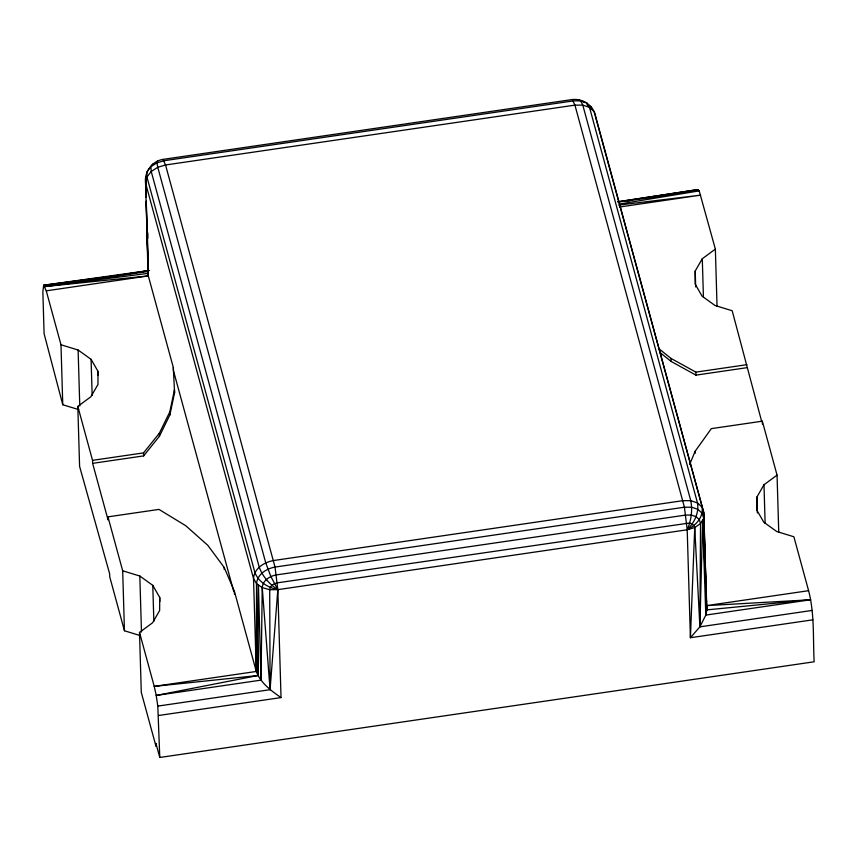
<?xml version="1.0" encoding="UTF-8"?>
<svg xmlns="http://www.w3.org/2000/svg" width="857" height="857" viewBox="0 0 857 857"><rect width="100%" height="100%" fill="white"/><g stroke="black" fill="none" stroke-linecap="round" stroke-linejoin="round"><path stroke-width="1.29" d="M162.959 159.391L165.551 164.983L275.033 567.077L277.829 589.648L281.032 697.587C271.208 690.817 260.635 683.018 256.286 671.459L256.554 583.692C257.207 574.233 266.516 568.598 275.033 567.077L684.411 507.215L691.674 507.215L697.887 509.326L702.119 513.214L703.715 518.303L706.875 609.884L705.804 615.09L699.89 626.842L690.41 637.726L687.207 529.787L684.411 507.215L574.929 105.132L572.337 99.53L162.959 159.391C152.107 161.073 144.126 172.139 145.551 182.97L148.315 275.911L173.318 367.514L174.571 392.795L169.868 414.938L159.445 436.213L143.644 455.892L92.62 463.348L92.535 460.348L77.816 406.411L90.874 396.759L97.955 384.504L98.03 371.413L91.088 359.34L78.116 350.01L60.986 344.771L46.257 290.834L43.664 285.242L42.85 291.701L44.093 333.673L62.765 404.74L78.673 409.603M139.509 632.434L154.228 686.382L256.286 671.459L234.379 591.223L224.138 567.366L207.769 545.288L185.798 525.759L158.984 509.401L107.961 516.857L122.68 570.794L139.82 576.033L152.782 585.363L159.723 597.436L159.648 610.527L152.578 622.782L139.509 632.434L141.287 692.402L156.017 746.34L155.92 743.34L159.777 757.47L814.15 661.786C812.918 638.09 814.653 613.891 808.601 590.698L793.882 536.761L776.742 531.522L763.78 522.202L756.838 510.119L756.913 497.028L763.983 484.773L777.053 475.121L762.334 421.183L711.31 428.639L695.134 451.285L689.617 464.601M617.683 201.802L698.037 189.558L699.194 190.886L715.359 249.098L702.29 258.75L695.209 271.005L695.145 284.096L702.087 296.168L715.049 305.499L732.178 310.737L761.712 421.612M261.01 680.126L258.439 584.999L257.989 675.52L154.228 686.382L156.22 695.445L261.01 680.126L262.242 587.623C262.735 580.382 269.859 576.075 276.382 574.908L685.761 515.057L691.32 515.046L696.077 516.664L699.312 519.642L700.533 523.541L699.89 626.842L812.168 610.43M705.654 577.832L703.801 512.668L595.829 117.13C594.18 106.064 583.242 98.319 572.337 99.53M702.654 520.049L705.804 615.09L810.593 599.771L706.875 609.884L702.654 520.049L699.89 626.842L694.738 527.569L694.074 525.459L689.746 522.974L277.368 582.835C273.833 583.467 269.976 585.802 269.709 589.712L270.073 689.692L157.795 706.104L159.777 757.47M703.715 518.303L700.533 523.541L694.738 527.569L690.41 637.726L812.907 619.815M169.868 414.938L169.782 411.949L174.485 389.796L174.571 392.795M46.257 290.834L148.315 275.911L148.357 267.427M157.452 161.009L156.917 162.83L157.763 167.276L265.734 562.813L270.876 576.525L277.829 589.648L270.073 689.692L262.242 587.623L256.554 583.692L253.522 578.507L145.551 182.97L146.933 177.003L146.911 171.829L152.825 163.987M262.242 587.623L269.709 589.712L277.829 589.648L687.207 529.787C691.138 520.702 692.745 510.44 690.763 500.67L582.792 105.122L580.746 100.858L577.897 99.53M143.644 455.892L143.558 452.892L159.359 433.214L169.782 411.949M694.738 527.569L687.207 529.787C694.17 522.856 699.226 512.979 697.491 502.952L589.52 107.404L586.97 102.969L580.746 100.858L573.494 100.869L164.115 160.72L156.917 162.83L150.875 166.729L151.228 171.496L259.2 567.034C262.51 576.472 269.494 584.27 277.829 589.648C268.23 587.666 258.546 582.085 254.904 572.551L146.933 177.003L151.228 171.496L157.763 167.276L165.551 164.983L574.929 105.132L582.792 105.122L589.52 107.404L594.094 111.624L703.801 512.668L706.436 601.635L705.74 580.478M687.207 529.787C695.584 525.609 703.704 517.253 702.065 507.162L697.491 502.952L690.763 500.67L682.9 500.67L273.522 560.532C264.299 562.181 254.229 568.277 253.522 578.507L256.286 671.459M580.478 101.565L582.653 101.137L584.27 102.636M619.622 204.009L699.194 190.886L618.968 201.973M111.464 276.404L114.099 275.997M116.734 275.59L119.369 275.183M123.322 274.572L125.958 274.154M128.593 273.747L131.228 273.34M133.863 272.933L148.347 270.683M117.055 275.6L119.701 275.193M128.957 273.769L131.603 273.362M134.249 272.944L136.895 272.537M139.541 272.13L148.807 270.705M618.026 201.813L698.037 189.558M147.083 230.619L148.315 275.911L44.821 286.57L148.422 271.423L43.664 285.242L149.182 270.458M619.515 207.019L700.63 195.15L618.615 205.102M92.535 460.348L143.558 452.892M658.487 348.381L670.967 358.408L695.884 372.131L746.908 364.675M659.622 352.216L671.052 361.408L695.97 375.13L746.993 367.674M808.601 590.698L706.554 605.62L810.593 599.771M158.534 715.499L281.032 697.587M627.442 201.009L630.077 200.645M44.821 286.57L147.961 273.394L147.425 232.418M77.816 406.411L79.594 466.379L109.653 573.826L109.739 576.825L124.458 630.763L140.377 635.626M586.949 104.672L591.201 106.857L591.994 109.407M233.768 591.651L173.403 370.513L173.318 367.514M92.62 463.348L108.046 519.856L107.961 516.857M157.795 706.104L156.22 695.445L257.989 675.52L256.554 583.692M706.629 606.681L706.875 609.884M777.053 475.121L778.756 532.422M762.334 421.183L762.419 424.172M763.983 484.773L765.13 523.413M756.913 497.028L757.384 513.011M715.359 249.098L717.052 306.388M702.29 258.75L703.436 297.39M695.209 271.005L695.691 286.988M695.884 372.131L695.97 375.13M695.134 451.285L695.188 453.278M670.967 358.408L671.052 361.408M234.379 591.223L234.464 594.222M224.138 567.366L224.202 569.359M159.359 433.214L159.445 436.213M159.723 597.436L159.841 601.432M152.782 585.363L153.853 621.336M139.82 576.033L141.48 632.005M122.68 570.794L124.458 630.763M98.03 371.413L98.148 375.409M91.088 359.34L92.149 395.313M78.116 350.01L79.776 405.982M60.986 344.771L62.765 404.74M146.108 194.657L145.636 177.335L146.119 197.346M146.279 201.309L146.975 226.623M146.215 201.352L147.961 273.394M147.725 232.825L147.822 238.15"/></g></svg>
